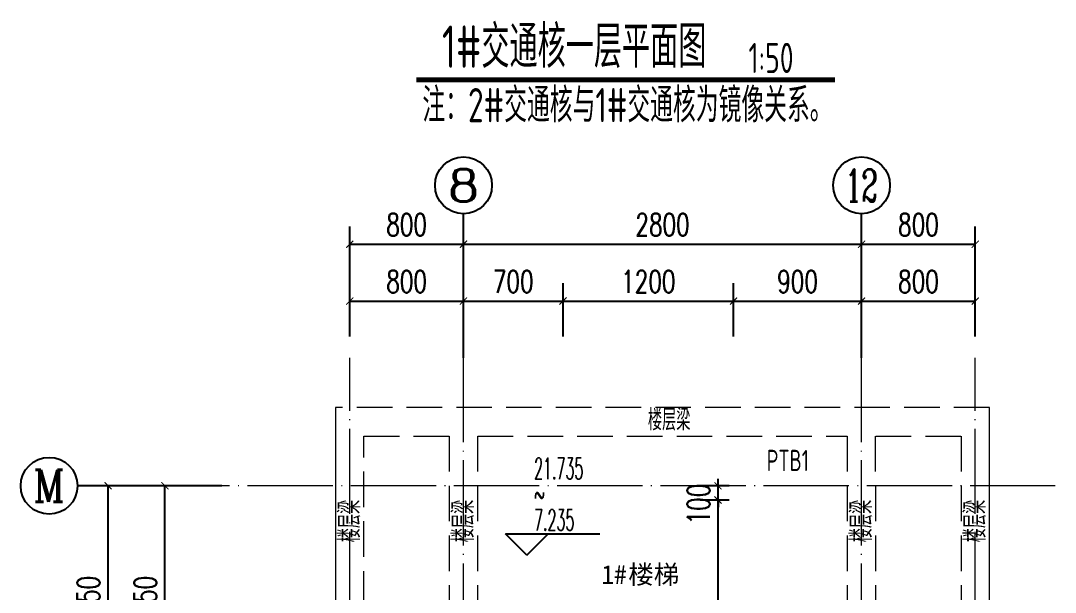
# Model space of a CAD drawing. Extents: x -1307975 to -76406, y -96289 to 379359.
# Drawn here: x -642983 to -635705, y 320712 to 324735 of the extents above; entities that cross this region are included whole.
import ezdxf
from ezdxf.enums import TextEntityAlignment as Align

# ---------------------------------------------------------------- set-up
doc = ezdxf.new("R2010")
doc.units = 0
doc.header["$LTSCALE"] = 1000
doc.linetypes.add('DASH', pattern=[0.35, 0.25, -0.1])
doc.linetypes.add('DOTE', pattern=[2.42, 2, -0.2, 0.02, -0.2])
doc.layers.get('0').update_dxf_attribs({"linetype": 'CONTINUOUS'})
doc.layers.get('DEFPOINTS').update_dxf_attribs({"linetype": 'CONTINUOUS'})
for name, color, linetype in [('A-AXIS_TEXT', 7, 'CONTINUOUS'), ('AXIS', 3, 'CONTINUOUS'), ('DIM_ELEV', 3, 'CONTINUOUS'), ('DIM_SYMB', 3, 'CONTINUOUS'), ('PUB_DIM', 3, 'CONTINUOUS'), ('PUB_TEXT', 2, 'CONTINUOUS'), ('S-L主梁线', 4, 'DASH'), ('TEXT', 2, 'CONTINUOUS'), ('尺寸标注', 86, 'CONTINUOUS')]:
    doc.layers.add(name, color=color, linetype=linetype)
doc.layers.add('AXIS_TEXT', color=7, linetype='CONTINUOUS', lineweight=20)
doc.layers.add('DOTE', color=19, linetype='DOTE', lineweight=9)
doc.styles.add('_TCH_AXIS', font='COMPLEX', dxfattribs={"bigfont": 'GBCBIG'})
doc.styles.add('_TCH_DIM', font='SIMPLEX.shx', dxfattribs={"width": 0.7, "bigfont": 'GBCBIG.shx'})
doc.styles.add('_TCH_DIM_T3', font='SIMPLEX', dxfattribs={"width": 0.705882, "bigfont": 'GBCBIG'})
doc.styles.add('COMPLEX', font='COMPLEX')
doc.styles.add('TSSD_REIN', font='tssdeng.shx', dxfattribs={"width": 0.7, "height": 300, "bigfont": 'tssdchn.shx'})
doc.styles.add('黑体', font='simhei.ttf')
doc.dimstyles.new('_TCH_ARCH&&50', dxfattribs={"dimtxt": 157.5, "dimasz": 50, "dimexe": 125, "dimexo": 150, "dimgap": 58.75, "dimtad": 1, "dimdec": 0, "dimzin": 0, "dimdsep": 46, "dimtxsty": '_TCH_DIM_T3', "dimblk": 'ARCHTICK', "dimcen": 0.09, "dimclrt": 7, "dimazin": 0, "dimtfac": 1, "dimtdec": 0, "dimtix": 1, "dimtmove": 2, "dimatfit": 3, "dimldrblk": 'ARCHTICK', "dimfxl": 1, "dimtolj": 1, "dimtzin": 0, "dimarcsym": 0})

# ---------------------------------------------------------------- blocks, each defined once
blk = doc.blocks.new('_AXISO')
blk.add_circle((0, 0), 0.5)
at = {"layer": 'A-AXIS_TEXT', "style": 'COMPLEX', "width": 1.041667}
blk.add_attdef('A', text='', height=0.56, dxfattribs=at).set_placement((-0.25, -0.28), (0.25, -0.28), align=Align.FIT)
blk = doc.blocks.new('_ArchTick')
at = {"color": 0, "linetype": 'ByBlock', "const_width": 0.15}
blk.add_lwpolyline([(-0.5, -0.5), (0.5, 0.5)], dxfattribs=at)
blk = doc.blocks.new('*D805')
at = {"layer": 'DEFPOINTS', "color": 0, "transparency": 16777216}
for p in [(-639868.1, 322761.7), (-640668.1, 322361.7), (-639868.1, 322361.7)]:
    blk.add_point(p, dxfattribs=at)
at = {"layer": '尺寸标注', "color": 0, "lineweight": -2, "transparency": 16777216}
for p, q in [((-640668.1, 322511.7), (-640668.1, 322886.7)), ((-639868.1, 322511.7), (-639868.1, 322886.7)), ((-640668.1, 322761.7), (-639868.1, 322761.7))]:
    blk.add_line(p, q, dxfattribs=at)
at = {"layer": '尺寸标注', "color": 0, "lineweight": -2, "transparency": 16777216, "xscale": 50, "yscale": 50, "zscale": 50, "rotation": 180}
blk.add_blockref('_ArchTick', (-640668.1, 322761.7), dxfattribs=at)
at = {"layer": '尺寸标注', "color": 0, "lineweight": -2, "transparency": 16777216, "xscale": 50, "yscale": 50, "zscale": 50}
blk.add_blockref('_ArchTick', (-639868.1, 322761.7), dxfattribs=at)
at = {"layer": '尺寸标注', "color": 7, "transparency": 16777216, "insert": (-640268.1, 322899.2), "char_height": 157.5, "attachment_point": 5, "style": '_TCH_DIM_T3'}
blk.add_mtext('\\A1;800', dxfattribs=at)
blk = doc.blocks.new('*D806')
at = {"layer": 'DEFPOINTS', "color": 0, "transparency": 16777216}
for p in [(-639168.1, 322761.7), (-639868.1, 322361.7), (-639168.1, 322361.7)]:
    blk.add_point(p, dxfattribs=at)
at = {"layer": '尺寸标注', "color": 0, "lineweight": -2, "transparency": 16777216}
for p, q in [((-639868.1, 322511.7), (-639868.1, 322886.7)), ((-639168.1, 322511.7), (-639168.1, 322886.7)), ((-639868.1, 322761.7), (-639168.1, 322761.7))]:
    blk.add_line(p, q, dxfattribs=at)
at = {"layer": '尺寸标注', "color": 0, "lineweight": -2, "transparency": 16777216, "xscale": 50, "yscale": 50, "zscale": 50, "rotation": 180}
blk.add_blockref('_ArchTick', (-639868.1, 322761.7), dxfattribs=at)
at = {"layer": '尺寸标注', "color": 0, "lineweight": -2, "transparency": 16777216, "xscale": 50, "yscale": 50, "zscale": 50}
blk.add_blockref('_ArchTick', (-639168.1, 322761.7), dxfattribs=at)
at = {"layer": '尺寸标注', "color": 7, "transparency": 16777216, "insert": (-639518.1, 322899.2), "char_height": 157.5, "attachment_point": 5, "style": '_TCH_DIM_T3'}
blk.add_mtext('\\A1;700', dxfattribs=at)
blk = doc.blocks.new('*D807')
at = {"layer": 'DEFPOINTS', "color": 0, "transparency": 16777216}
for p in [(-637968.1, 322761.7), (-639168.1, 322361.7), (-637968.1, 322361.7)]:
    blk.add_point(p, dxfattribs=at)
at = {"layer": '尺寸标注', "color": 0, "lineweight": -2, "transparency": 16777216}
for p, q in [((-639168.1, 322511.7), (-639168.1, 322886.7)), ((-637968.1, 322511.7), (-637968.1, 322886.7)), ((-639168.1, 322761.7), (-637968.1, 322761.7))]:
    blk.add_line(p, q, dxfattribs=at)
at = {"layer": '尺寸标注', "color": 0, "lineweight": -2, "transparency": 16777216, "xscale": 50, "yscale": 50, "zscale": 50, "rotation": 180}
blk.add_blockref('_ArchTick', (-639168.1, 322761.7), dxfattribs=at)
at = {"layer": '尺寸标注', "color": 0, "lineweight": -2, "transparency": 16777216, "xscale": 50, "yscale": 50, "zscale": 50}
blk.add_blockref('_ArchTick', (-637968.1, 322761.7), dxfattribs=at)
at = {"layer": '尺寸标注', "color": 7, "transparency": 16777216, "insert": (-638568.1, 322899.2), "char_height": 157.5, "attachment_point": 5, "style": '_TCH_DIM_T3'}
blk.add_mtext('\\A1;1200', dxfattribs=at)
blk = doc.blocks.new('*D808')
at = {"layer": 'DEFPOINTS', "color": 0, "transparency": 16777216}
for p in [(-637068.1, 322761.7), (-637968.1, 322361.7), (-637068.1, 322361.7)]:
    blk.add_point(p, dxfattribs=at)
at = {"layer": '尺寸标注', "color": 0, "lineweight": -2, "transparency": 16777216}
for p, q in [((-637968.1, 322511.7), (-637968.1, 322886.7)), ((-637068.1, 322511.7), (-637068.1, 322886.7)), ((-637968.1, 322761.7), (-637068.1, 322761.7))]:
    blk.add_line(p, q, dxfattribs=at)
at = {"layer": '尺寸标注', "color": 0, "lineweight": -2, "transparency": 16777216, "xscale": 50, "yscale": 50, "zscale": 50, "rotation": 180}
blk.add_blockref('_ArchTick', (-637968.1, 322761.7), dxfattribs=at)
at = {"layer": '尺寸标注', "color": 0, "lineweight": -2, "transparency": 16777216, "xscale": 50, "yscale": 50, "zscale": 50}
blk.add_blockref('_ArchTick', (-637068.1, 322761.7), dxfattribs=at)
at = {"layer": '尺寸标注', "color": 7, "transparency": 16777216, "insert": (-637518.1, 322899.2), "char_height": 157.5, "attachment_point": 5, "style": '_TCH_DIM_T3'}
blk.add_mtext('\\A1;900', dxfattribs=at)
blk = doc.blocks.new('*D809')
at = {"layer": 'DEFPOINTS', "color": 0, "transparency": 16777216}
for p in [(-636268.1, 322761.7), (-637068.1, 322361.7), (-636268.1, 322361.7)]:
    blk.add_point(p, dxfattribs=at)
at = {"layer": '尺寸标注', "color": 0, "lineweight": -2, "transparency": 16777216}
for p, q in [((-637068.1, 322511.7), (-637068.1, 322886.7)), ((-636268.1, 322511.7), (-636268.1, 322886.7)), ((-637068.1, 322761.7), (-636268.1, 322761.7))]:
    blk.add_line(p, q, dxfattribs=at)
at = {"layer": '尺寸标注', "color": 0, "lineweight": -2, "transparency": 16777216, "xscale": 50, "yscale": 50, "zscale": 50, "rotation": 180}
blk.add_blockref('_ArchTick', (-637068.1, 322761.7), dxfattribs=at)
at = {"layer": '尺寸标注', "color": 0, "lineweight": -2, "transparency": 16777216, "xscale": 50, "yscale": 50, "zscale": 50}
blk.add_blockref('_ArchTick', (-636268.1, 322761.7), dxfattribs=at)
at = {"layer": '尺寸标注', "color": 7, "transparency": 16777216, "insert": (-636668.1, 322899.2), "char_height": 157.5, "attachment_point": 5, "style": '_TCH_DIM_T3'}
blk.add_mtext('\\A1;800', dxfattribs=at)
blk = doc.blocks.new('*D815')
at = {"layer": 'DEFPOINTS', "color": 0, "transparency": 16777216}
for p in [(-638077.7, 321461.7), (-637849.1, 321461.7), (-637849.1, 321361.7)]:
    blk.add_point(p, dxfattribs=at)
at = {"layer": '尺寸标注', "color": 0, "lineweight": -2, "transparency": 16777216}
for p, q in [((-637999.1, 321461.7), (-638202.7, 321461.7)), ((-638077.7, 321461.7), (-638077.7, 321511.7)), ((-638077.7, 321361.7), (-638077.7, 321461.7)), ((-637999.1, 321361.7), (-638202.7, 321361.7)), ((-638077.7, 321361.7), (-638077.7, 321311.7))]:
    blk.add_line(p, q, dxfattribs=at)
at = {"layer": '尺寸标注', "color": 0, "lineweight": -2, "transparency": 16777216, "xscale": 50, "yscale": 50, "zscale": 50}
for p, rotation in [((-638077.7, 321461.7), 270), ((-638077.7, 321361.7), 90)]:
    blk.add_blockref('_ArchTick', p, dxfattribs=dict(at, rotation=rotation))
at = {"layer": '尺寸标注', "color": 7, "transparency": 16777216, "insert": (-638215.2, 321332.8), "char_height": 157.5, "attachment_point": 5, "rotation": 90, "style": '_TCH_DIM_T3'}
blk.add_mtext('\\A1;100', dxfattribs=at)
blk = doc.blocks.new('*D816')
at = {"layer": 'DEFPOINTS', "color": 0, "transparency": 16777216}
for p in [(-638077.7, 321361.7), (-637849.1, 321361.7), (-637849.1, 319931.7)]:
    blk.add_point(p, dxfattribs=at)
at = {"layer": '尺寸标注', "color": 0, "lineweight": -2, "transparency": 16777216}
for p, q in [((-637999.1, 321361.7), (-638202.7, 321361.7)), ((-638077.7, 319931.7), (-638077.7, 321361.7)), ((-637999.1, 319931.7), (-638202.7, 319931.7))]:
    blk.add_line(p, q, dxfattribs=at)
at = {"layer": '尺寸标注', "color": 0, "lineweight": -2, "transparency": 16777216, "xscale": 50, "yscale": 50, "zscale": 50}
for p, rotation in [((-638077.7, 321361.7), 90), ((-638077.7, 319931.7), 270)]:
    blk.add_blockref('_ArchTick', p, dxfattribs=dict(at, rotation=rotation))
at = {"layer": '尺寸标注', "color": 7, "transparency": 16777216, "insert": (-638215.2, 320461.5), "char_height": 157.5, "attachment_point": 5, "rotation": 90, "style": '_TCH_DIM_T3'}
blk.add_mtext('\\A1;1430', dxfattribs=at)
blk = doc.blocks.new('*D820')
at = {"layer": 'DEFPOINTS', "color": 0, "transparency": 16777216}
for p in [(-639868.1, 323161.7), (-640668.1, 322361.7), (-639868.1, 322361.7)]:
    blk.add_point(p, dxfattribs=at)
at = {"layer": 'PUB_DIM', "color": 0, "lineweight": -2, "transparency": 16777216}
for p, q in [((-640668.1, 322511.7), (-640668.1, 323286.7)), ((-639868.1, 322511.7), (-639868.1, 323286.7)), ((-640668.1, 323161.7), (-639868.1, 323161.7))]:
    blk.add_line(p, q, dxfattribs=at)
at = {"layer": 'PUB_DIM', "color": 0, "lineweight": -2, "transparency": 16777216, "xscale": 50, "yscale": 50, "zscale": 50, "rotation": 180}
blk.add_blockref('_ArchTick', (-640668.1, 323161.7), dxfattribs=at)
at = {"layer": 'PUB_DIM', "color": 0, "lineweight": -2, "transparency": 16777216, "xscale": 50, "yscale": 50, "zscale": 50}
blk.add_blockref('_ArchTick', (-639868.1, 323161.7), dxfattribs=at)
at = {"layer": 'PUB_DIM', "color": 7, "transparency": 16777216, "insert": (-640268.1, 323299.2), "char_height": 157.5, "attachment_point": 5, "style": '_TCH_DIM_T3'}
blk.add_mtext('\\A1;800', dxfattribs=at)
blk = doc.blocks.new('*D821')
at = {"layer": 'DEFPOINTS', "color": 0, "transparency": 16777216}
for p in [(-637068.1, 323161.7), (-639868.1, 322361.7), (-637068.1, 322361.7)]:
    blk.add_point(p, dxfattribs=at)
at = {"layer": 'PUB_DIM', "color": 0, "lineweight": -2, "transparency": 16777216}
for p, q in [((-639868.1, 322511.7), (-639868.1, 323286.7)), ((-637068.1, 322511.7), (-637068.1, 323286.7)), ((-639868.1, 323161.7), (-637068.1, 323161.7))]:
    blk.add_line(p, q, dxfattribs=at)
at = {"layer": 'PUB_DIM', "color": 0, "lineweight": -2, "transparency": 16777216, "xscale": 50, "yscale": 50, "zscale": 50, "rotation": 180}
blk.add_blockref('_ArchTick', (-639868.1, 323161.7), dxfattribs=at)
at = {"layer": 'PUB_DIM', "color": 0, "lineweight": -2, "transparency": 16777216, "xscale": 50, "yscale": 50, "zscale": 50}
blk.add_blockref('_ArchTick', (-637068.1, 323161.7), dxfattribs=at)
at = {"layer": 'PUB_DIM', "color": 7, "transparency": 16777216, "insert": (-638468.1, 323299.2), "char_height": 157.5, "attachment_point": 5, "style": '_TCH_DIM_T3'}
blk.add_mtext('\\A1;2800', dxfattribs=at)
blk = doc.blocks.new('*D822')
at = {"layer": 'DEFPOINTS', "color": 0, "transparency": 16777216}
for p in [(-636268.1, 323161.7), (-637068.1, 322361.7), (-636268.1, 322361.7)]:
    blk.add_point(p, dxfattribs=at)
at = {"layer": 'PUB_DIM', "color": 0, "lineweight": -2, "transparency": 16777216}
for p, q in [((-637068.1, 322511.7), (-637068.1, 323286.7)), ((-636268.1, 322511.7), (-636268.1, 323286.7)), ((-637068.1, 323161.7), (-636268.1, 323161.7))]:
    blk.add_line(p, q, dxfattribs=at)
at = {"layer": 'PUB_DIM', "color": 0, "lineweight": -2, "transparency": 16777216, "xscale": 50, "yscale": 50, "zscale": 50, "rotation": 180}
blk.add_blockref('_ArchTick', (-637068.1, 323161.7), dxfattribs=at)
at = {"layer": 'PUB_DIM', "color": 0, "lineweight": -2, "transparency": 16777216, "xscale": 50, "yscale": 50, "zscale": 50}
blk.add_blockref('_ArchTick', (-636268.1, 323161.7), dxfattribs=at)
at = {"layer": 'PUB_DIM', "color": 7, "transparency": 16777216, "insert": (-636668.1, 323299.2), "char_height": 157.5, "attachment_point": 5, "style": '_TCH_DIM_T3'}
blk.add_mtext('\\A1;800', dxfattribs=at)
blk = doc.blocks.new('*D827')
at = {"layer": 'DEFPOINTS', "color": 0, "transparency": 16777216}
for p in [(-641968.1, 321461.7), (-641568.1, 321461.7), (-641568.1, 319811.7)]:
    blk.add_point(p, dxfattribs=at)
at = {"layer": '尺寸标注', "color": 0, "lineweight": -2, "transparency": 16777216}
for p, q in [((-641718.1, 321461.7), (-642093.1, 321461.7)), ((-641968.1, 319811.7), (-641968.1, 321461.7)), ((-641718.1, 319811.7), (-642093.1, 319811.7))]:
    blk.add_line(p, q, dxfattribs=at)
at = {"layer": '尺寸标注', "color": 0, "lineweight": -2, "transparency": 16777216, "xscale": 50, "yscale": 50, "zscale": 50}
for p, rotation in [((-641968.1, 321461.7), 90), ((-641968.1, 319811.7), 270)]:
    blk.add_blockref('_ArchTick', p, dxfattribs=dict(at, rotation=rotation))
at = {"layer": '尺寸标注', "color": 7, "transparency": 16777216, "insert": (-642105.6, 320636.7), "char_height": 157.5, "attachment_point": 5, "rotation": 90, "style": '_TCH_DIM_T3'}
blk.add_mtext('\\A1;1650', dxfattribs=at)
blk = doc.blocks.new('*D830')
at = {"layer": 'DEFPOINTS', "color": 0, "transparency": 16777216}
for p in [(-642368.1, 321461.7), (-641568.1, 321461.7), (-641568.1, 319811.7)]:
    blk.add_point(p, dxfattribs=at)
at = {"layer": 'PUB_DIM', "color": 0, "lineweight": -2, "transparency": 16777216}
for p, q in [((-641718.1, 321461.7), (-642493.1, 321461.7)), ((-642368.1, 319811.7), (-642368.1, 321461.7)), ((-641718.1, 319811.7), (-642493.1, 319811.7))]:
    blk.add_line(p, q, dxfattribs=at)
at = {"layer": 'PUB_DIM', "color": 0, "lineweight": -2, "transparency": 16777216, "xscale": 50, "yscale": 50, "zscale": 50}
for p, rotation in [((-642368.1, 321461.7), 90), ((-642368.1, 319811.7), 270)]:
    blk.add_blockref('_ArchTick', p, dxfattribs=dict(at, rotation=rotation))
at = {"layer": 'PUB_DIM', "color": 7, "transparency": 16777216, "insert": (-642505.6, 320636.7), "char_height": 157.5, "attachment_point": 5, "rotation": 90, "style": '_TCH_DIM_T3'}
blk.add_mtext('\\A1;1650', dxfattribs=at)

msp = doc.modelspace()

# ---------------------------------------------------------------- linework, layer by layer
at = {"layer": 'AXIS'}
for p, q in [((-639868.11, 322361.68), (-639868.11, 323376.29)), ((-637068.11, 322361.68), (-637068.11, 323376.29)), ((-641568.11, 321461.68), (-642582.72, 321461.68))]:
    msp.add_line(p, q, dxfattribs=at)
at = {"layer": 'DIM_ELEV', "color": 6}
for p, q in [((-639423.32, 320973.97), (-639573.32, 321123.97)), ((-639573.32, 321123.97), (-638908.4, 321123.97)), ((-639423.32, 320973.97), (-639273.32, 321123.97))]:
    msp.add_line(p, q, dxfattribs=at)
at = {"layer": 'DIM_SYMB', "const_width": 35}
msp.add_lwpolyline([(-640199.92, 324318.19), (-637255.18, 324318.19)], dxfattribs=at)
at = {"layer": 'DOTE', "linetype": 'DOTE', "ltscale": 0.3}
for p, q in [((-640668.11, 319811.68), (-640668.11, 322361.68)), ((-639868.11, 317411.95), (-639868.11, 322361.68)), ((-637068.11, 317411.95), (-637068.11, 322361.68)), ((-636268.11, 319811.68), (-636268.11, 322361.68)), ((-635705.22, 321461.68), (-641568.11, 321461.68))]:
    msp.add_line(p, q, dxfattribs=at)
at = {"layer": 'S-L主梁线', "linetype": 'ByBlock', "lineweight": 18}
for p, q in [((-640768.62, 322011.82), (-640768.24, 319911.68)), ((-636168.5, 319911.68), (-636168.28, 322011.82))]:
    msp.add_line(p, q, dxfattribs=at)
at = {"layer": 'S-L主梁线', "linetype": 'DASH', "lineweight": 18}
for p, q in [((-636168.28, 322011.82), (-640768.62, 322011.82)), ((-640568.58, 321811.73), (-639968.11, 321811.81)), ((-640568.25, 319911.68), (-640568.47, 321811.73)), ((-639968.17, 321811.81), (-639968.11, 320161.68)), ((-639768.11, 320161.68), (-639768.17, 321811.82)), ((-639768.11, 321811.82), (-637168.78, 321811.82)), ((-637168.78, 321811.82), (-637168.15, 320161.68)), ((-636968.11, 320161.68), (-636968.95, 321811.82)), ((-636968.78, 321811.82), (-636368.3, 321811.82)), ((-636368.52, 321811.82), (-636368.49, 319911.68))]:
    msp.add_line(p, q, dxfattribs=at)

# ---------------------------------------------------------------- block references
at = {"layer": 'AXIS'}
ref = msp.add_blockref('_AXISO', (-639868.11, 323576.29), dxfattribs=dict(at, xscale=400, yscale=400, zscale=400))
ref.add_attrib('A', '8', dxfattribs={"layer": 'AXIS_TEXT', "height": 226.27, "style": '_TCH_AXIS', "width": 1.5}).set_placement((-639981.25, 323463.15), (-639754.97, 323463.15), align=Align.FIT)
ref = msp.add_blockref('_AXISO', (-637068.11, 323576.29), dxfattribs=dict(at, xscale=400, yscale=400, zscale=400))
ref.add_attrib('A', '12', dxfattribs={"layer": 'AXIS_TEXT', "height": 226.274, "style": '_TCH_AXIS', "width": 0.724138}).set_placement((-637181.25, 323463.15), (-636954.97, 323463.15), align=Align.FIT)
ref = msp.add_blockref('_AXISO', (-642782.72, 321461.68), dxfattribs=dict(at, xscale=400, yscale=400, zscale=400))
ref.add_attrib('A', 'M', dxfattribs={"layer": 'AXIS_TEXT', "height": 226.27, "style": '_TCH_AXIS'}).set_placement((-642895.86, 321348.55), (-642669.58, 321348.55), align=Align.FIT)

# ---------------------------------------------------------------- texts
at = {"layer": 'DIM_ELEV', "color": 7, "style": '_TCH_DIM', "width": 0.494118}
for s, p in [('21.735', (-639371.4, 321509.08)), ('~', (-639371.4, 321329.66)), ('7.235', (-639371.4, 321146.43))]:
    msp.add_text(s, height=148.75, dxfattribs=at).set_placement(p)
at = {"layer": 'PUB_TEXT', "style": 'TSSD_REIN', "width": 0.7}
for s, height, p in [('1#交通核一层平面图', 297.5, (-640020, 324403.35)), ('1:50', 212.5, (-637863.77, 324366.44))]:
    msp.add_text(s, height=height, dxfattribs=at).set_placement(p)
at = {"layer": 'PUB_TEXT', "color": 1, "style": 'TSSD_REIN', "width": 0.7}
msp.add_text('注：2#交通核与1#交通核为镜像关系。', height=241.1348, dxfattribs=at).set_placement((-640157.12, 324019.89))
at = {"layer": 'PUB_TEXT', "color": 246, "style": '黑体'}
for s, p in [('1#', (-638898.06, 320771.75)), ('楼梯', (-638709.03, 320771.75))]:
    msp.add_text(s, height=131.435, dxfattribs=at).set_placement(p)
at = {"layer": 'TEXT', "color": 230, "style": 'TSSD_REIN', "width": 0.7}
for s, p in [('楼层梁', (-638421.18, 321851.18)), ('PTB1', (-637587.06, 321564.96))]:
    msp.add_text(s, height=150, dxfattribs=at).set_placement(p, align=Align.CENTER)
for p in [(-640594.78, 321213.91), (-639794.78, 321213.91), (-636994.78, 321213.91), (-636194.77, 321213.94)]:
    msp.add_text('楼层梁', height=150, rotation=90, dxfattribs=at).set_placement(p, align=Align.CENTER)

# ---------------------------------------------------------------- dimensions: what is measured, and where the dimension line sits
at = {"layer": 'PUB_DIM'}
for p1, p2, picture, middle in [((-640668.11, 322361.68), (-639868.11, 322361.68), '*D820', (-640268.11, 323299.18)), ((-639868.11, 322361.68), (-637068.11, 322361.68), '*D821', (-638468.11, 323299.18)), ((-637068.11, 322361.68), (-636268.11, 322361.68), '*D822', (-636668.11, 323299.18)), ((-641568.11, 319811.68), (-641568.11, 321461.68), '*D830', (-642505.61, 320636.68))]:
    dim = msp.add_aligned_dim(p1=p1, p2=p2, distance=800, dimstyle='_TCH_ARCH&&50', dxfattribs=at)
    dim.commit()
    dim.dimension.update_dxf_attribs({"geometry": picture, "text_midpoint": middle})
at = {"layer": '尺寸标注', "color": 106}
for p1, p2, picture, middle in [((-640668.11, 322361.68), (-639868.11, 322361.68), '*D805', (-640268.11, 322899.18)), ((-639868.11, 322361.68), (-639168.11, 322361.68), '*D806', (-639518.11, 322899.18)), ((-639168.11, 322361.68), (-637968.11, 322361.68), '*D807', (-638568.11, 322899.18)), ((-637968.11, 322361.68), (-637068.11, 322361.68), '*D808', (-637518.11, 322899.18)), ((-637068.11, 322361.68), (-636268.11, 322361.68), '*D809', (-636668.11, 322899.18)), ((-641568.11, 319811.68), (-641568.11, 321461.68), '*D827', (-642105.61, 320636.68))]:
    dim = msp.add_aligned_dim(p1=p1, p2=p2, distance=400, dimstyle='_TCH_ARCH&&50', dxfattribs=at)
    dim.commit()
    dim.dimension.update_dxf_attribs({"geometry": picture, "text_midpoint": middle})
for base, p1, p2, picture, middle in [((-638077.66, 321461.68), (-637849.15, 321361.68), (-637849.15, 321461.68), '*D815', (-638215.16, 321332.76)), ((-638077.66, 321361.68), (-637849.15, 319931.68), (-637849.15, 321361.68), '*D816', (-638215.16, 320461.51))]:
    dim = msp.add_linear_dim(base=base, p1=p1, p2=p2, angle=90, dimstyle='_TCH_ARCH&&50', dxfattribs=at)
    dim.commit()
    dim.dimension.update_dxf_attribs({"geometry": picture, "text_midpoint": middle, "dimtype": 161})

doc.saveas('drawing.dxf')
